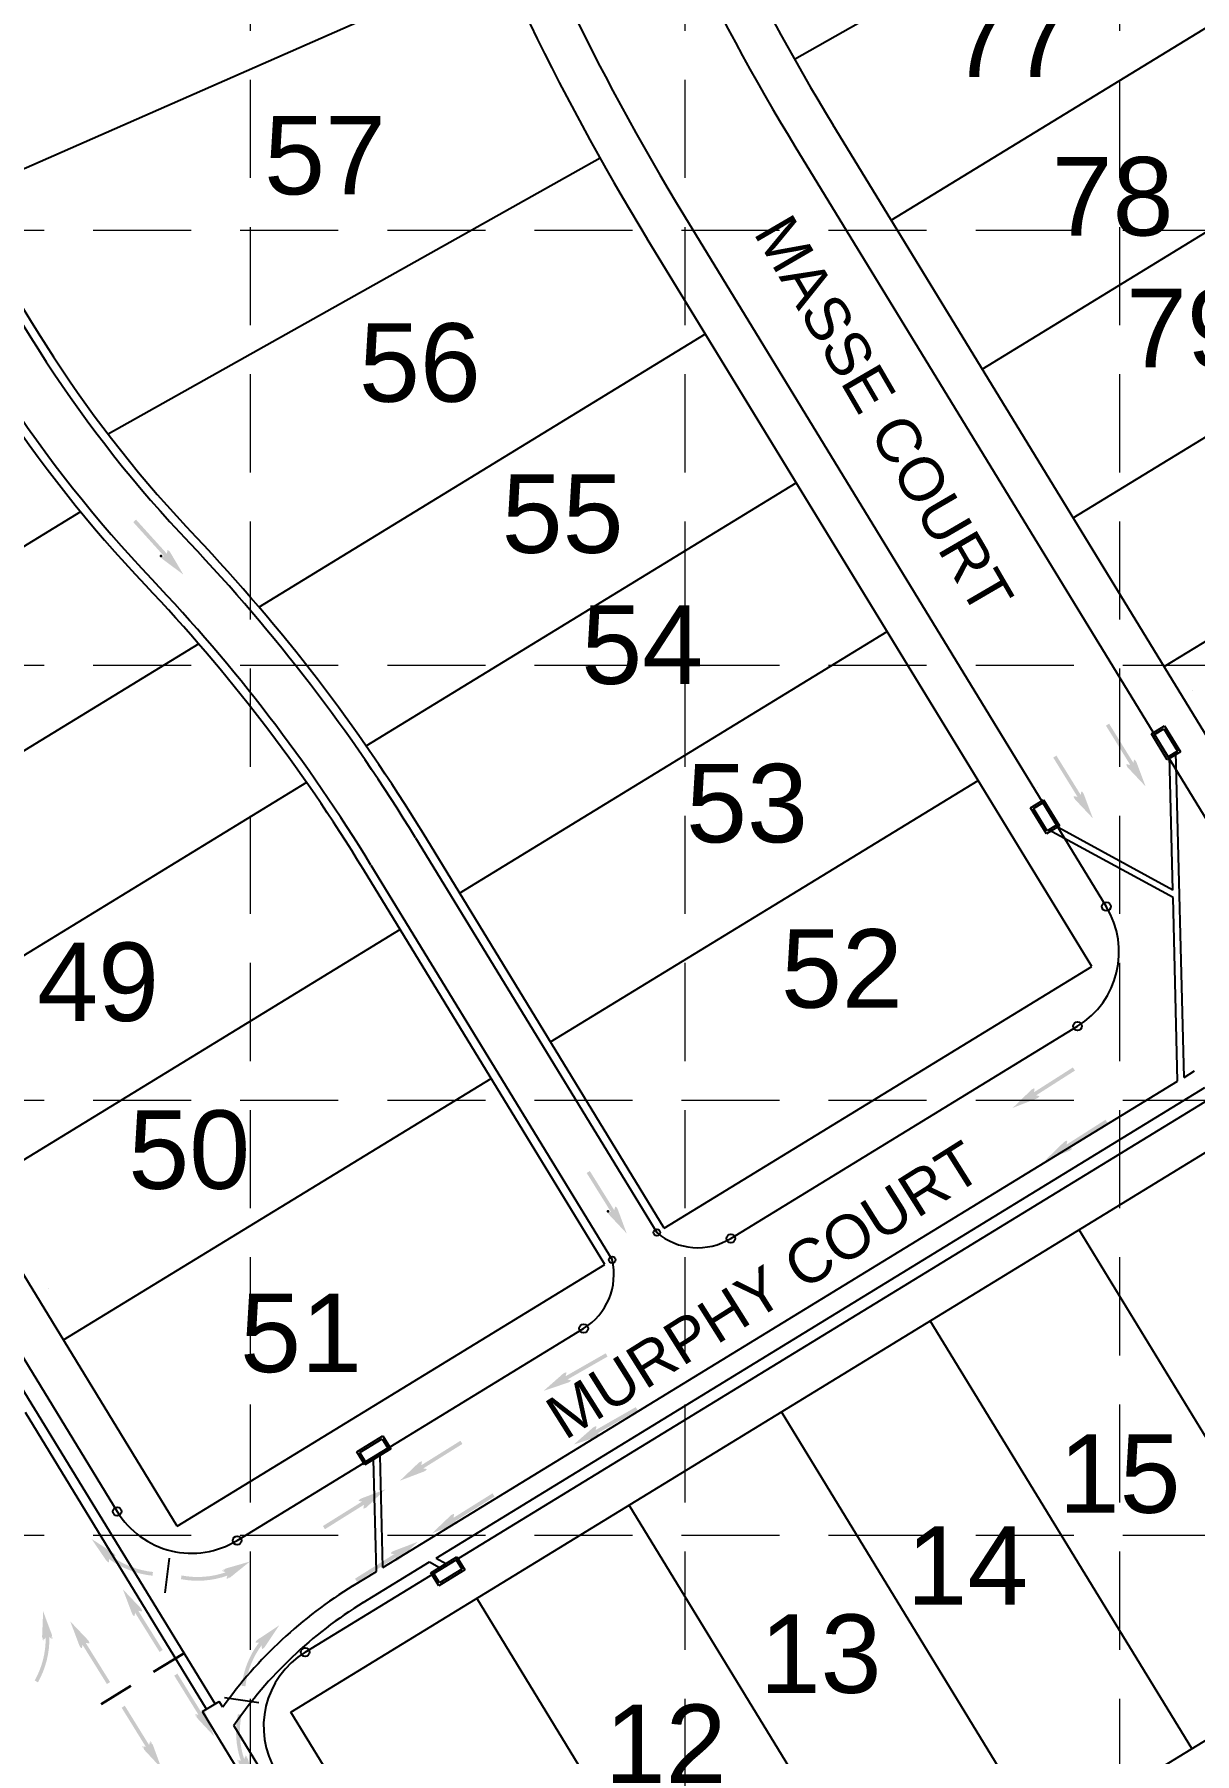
# Model space of a CAD drawing. Header units: inches. Extents: x -5337 to 1057, y 15227 to 19227.
# Drawn here: x -3186.9 to -2920.6, y 16578.2 to 16972.4 of the extents above; entities that cross this region are included whole.
import ezdxf
from ezdxf.enums import TextEntityAlignment as Align

# ---------------------------------------------------------------- set-up
doc = ezdxf.new("R2010")
doc.units = ezdxf.units.IN
doc.header["$LTSCALE"] = 150
doc.header["$MEASUREMENT"] = 0
doc.linetypes.add('HIDDEN', pattern=[0.375, 0.25, -0.125])
for name, color, linetype in [('1 LOT NUMBER', 7, 'Continuous'), ('BASE', 7, 'Continuous'), ('grid', 7, 'HIDDEN'), ('LOT NUM', 7, 'Continuous'), ('LOTLINE', 7, 'Continuous'), ('PAVING', 7, 'Continuous'), ('ROW', 7, 'Continuous'), ('STORM', 7, 'Continuous'), ('STORM INLET', 7, 'Continuous')]:
    doc.layers.add(name, color=color, linetype=linetype)
doc.styles.get("Standard").update_dxf_attribs({"font": 'ARIAL.TTF', "height": 25})

msp = doc.modelspace()

# ---------------------------------------------------------------- hatches: boundary and pattern name
at = {"layer": 'PAVING', "linetype": 'Continuous', "lineweight": 30}
h = msp.add_hatch(color=256, dxfattribs=at)
edge = h.paths.add_edge_path()
edge.add_line((-3156.375590697926, 16854.10231907517), (-3156.458728465363, 16853.28816902044))
edge.add_line((-3156.458728465363, 16853.28816902044), (-3163.560955975974, 16861.13532252967))
edge.add_line((-3163.560955975974, 16861.13532252968), (-3164.195956918664, 16860.55515861941))
edge.add_line((-3164.195956918662, 16860.55515861941), (-3157.096306629606, 16852.71104121443))
edge.add_line((-3157.096306629606, 16852.71104121442), (-3157.82659419105, 16852.77288268597))
edge.add_line((-3157.826594191049, 16852.77288268597), (-3157.828311903901, 16852.77260703723))
edge.add_ellipse((-3157.504352376538, 16852.3442196487), major_axis=(-0.3757765275069594, 0.4152011577233513), ratio=0.2857142857142858, start_angle=342.8173277777778, end_angle=484.7269333333335)
edge.add_line((-3157.387783580129, 16852.01945316947), (-3157.388320578511, 16852.0204738074))
edge.add_line((-3157.388320578513, 16852.0204738074), (-3152.699670389178, 16848.53296192612))
edge.add_line((-3152.699670389178, 16848.53296192612), (-3155.668512041419, 16853.57164505705))
edge.add_line((-3155.66851204142, 16853.57164505705), (-3155.66700091635, 16853.57133151204))
edge.add_ellipse((-3155.983159367062, 16853.72734681319), major_axis=(-0.3757765275069594, 0.4152011577233513), ratio=0.2857142857142855, start_angle=234.1684722222222, end_angle=374.4967194444445)
edge.add_line((-3156.37666764101, 16854.10245275794), (-3156.375590697924, 16854.10231907518))
edge.add_line((-3156.375590697926, 16854.10231907517), (-3156.375590697926, 16854.10231907517))
at = {"layer": 'PAVING'}
h = msp.add_hatch(color=256, dxfattribs=at)
edge = h.paths.add_edge_path()
edge.add_line((-2934.556288201029, 16806.06641849821), (-2934.698366058383, 16805.34451439623))
edge.add_line((-2934.698366058383, 16805.34451439623), (-2940.267037852804, 16814.34522606843))
edge.add_line((-2940.267037852804, 16814.34522606843), (-2940.999008328597, 16813.89376262299))
edge.add_line((-2940.999008328597, 16813.89376262299), (-2935.430433985948, 16804.8929484659))
edge.add_line((-2935.43043398595, 16804.8929484659), (-2936.235802964973, 16805.04052762306))
edge.add_line((-2936.235802964973, 16805.04052762307), (-2936.237891512468, 16805.04085597079))
edge.add_ellipse((-2935.986683114867, 16804.55872780067), major_axis=(-0.2946490511748302, 0.4762162708704655), ratio=0.2857142857142855, start_angle=345.5032805555555, end_angle=485.8315277777779)
edge.add_line((-2935.924505399507, 16804.21169628645), (-2935.923292118285, 16804.21353022845))
edge.add_line((-2935.923292118285, 16804.21353022844), (-2931.90581206525, 16799.9613857961))
edge.add_line((-2931.905812065252, 16799.96138579611), (-2933.955631477187, 16805.43593469976))
edge.add_line((-2933.955631477187, 16805.43593469976), (-2933.956142670959, 16805.43438493629))
edge.add_ellipse((-2934.235820164935, 16805.63647909676), major_axis=(-0.2946490511748302, 0.4762162708704655), ratio=0.2857142857142858, start_angle=235.2730666666667, end_angle=377.1826722222223)
edge.add_line((-2934.557513622318, 16806.06657077245), (-2934.556288201027, 16806.06641849821))
edge.add_line((-2934.556288201029, 16806.06641849821), (-2934.556288201029, 16806.06641849821))
edge.add_line((-2934.556288201029, 16806.06641849821), (-2934.556288201029, 16806.06641849821))
h = msp.add_hatch(color=256, dxfattribs=at)
edge = h.paths.add_edge_path()
edge.add_line((-2946.650097053991, 16798.74605233537), (-2946.792372331447, 16798.02404323194))
edge.add_line((-2946.792372331447, 16798.02404323195), (-2952.360849222325, 16807.02495987392))
edge.add_line((-2952.360849222325, 16807.02495987392), (-2953.092919666447, 16806.57349391192))
edge.add_line((-2953.092919666449, 16806.57349391193), (-2947.52424787203, 16797.57278223973))
edge.add_line((-2947.52424787203, 16797.57278223973), (-2948.329511849606, 16797.72016397679))
edge.add_line((-2948.329511849604, 16797.72016397679), (-2948.331741861233, 16797.72058203433))
edge.add_ellipse((-2948.08053346363, 16797.23845386421), major_axis=(-0.2946490511748302, 0.4762162708704655), ratio=0.2857142857142855, start_angle=345.5032805555555, end_angle=485.8315277777779)
edge.add_line((-2948.018355748272, 16796.89142234999), (-2948.016901034587, 16796.89316909873))
edge.add_line((-2948.016901034589, 16796.89316909873), (-2943.999623434773, 16792.6411196016))
edge.add_line((-2943.999623434773, 16792.6411196016), (-2946.049545331598, 16798.11576595702))
edge.add_line((-2946.049545331598, 16798.11576595702), (-2946.049993019729, 16798.11411099982))
edge.add_ellipse((-2946.329670513707, 16798.31620516029), major_axis=(-0.2946490511748302, 0.4762162708704655), ratio=0.2857142857142858, start_angle=235.2730666666667, end_angle=377.1826722222223)
edge.add_line((-2946.651363971088, 16798.74629683599), (-2946.650097053993, 16798.74605233537))
edge.add_line((-2946.650097053991, 16798.74605233537), (-2946.650097053991, 16798.74605233537))
edge.add_line((-2946.650097053991, 16798.74605233537), (-2946.650097053991, 16798.74605233537))
h = msp.add_hatch(color=256, dxfattribs=at)
edge = h.paths.add_edge_path()
edge.add_line((-2956.320935093057, 16728.97518335882), (-2957.044801941785, 16729.1078088289))
edge.add_line((-2957.044801941785, 16729.1078088289), (-2948.117670164638, 16734.79396615028))
edge.add_line((-2948.117670164638, 16734.79396615028), (-2948.578689610773, 16735.52009429344))
edge.add_line((-2948.578689610773, 16735.52009429344), (-2957.505616418144, 16729.83374206852))
edge.add_line((-2957.505616418142, 16729.83374206852), (-2957.368686751655, 16730.64094362726))
edge.add_line((-2957.368686751657, 16730.64094362726), (-2957.368360957365, 16730.64315008506))
edge.add_ellipse((-2957.847150904556, 16730.38563616715), major_axis=(0.4723084686591508, 0.3008732464557925), ratio=0.2857142857142857, start_angle=345.5032805555555, end_angle=485.8315277777779)
edge.add_line((-2958.193336552005, 16730.31890957835), (-2958.19160852831, 16730.31753189354))
edge.add_line((-2958.19160852831, 16730.31753189354), (-2962.390542477209, 16726.24467337491))
edge.add_line((-2962.390542477207, 16726.2446733749), (-2956.943310002547, 16728.36632810341))
edge.add_line((-2956.943310002547, 16728.36632810342), (-2956.94492163241, 16728.36676215726))
edge.add_ellipse((-2956.746515190542, 16728.64906772603), major_axis=(0.4723084686591508, 0.3008732464557925), ratio=0.2857142857142859, start_angle=235.2730666666667, end_angle=377.1826722222223)
edge.add_line((-2956.320682259155, 16728.97637773897), (-2956.320935093057, 16728.97518335883))
edge.add_line((-2956.320935093057, 16728.97518335882), (-2956.320935093057, 16728.97518335882))
edge.add_line((-2956.320935093057, 16728.97518335882), (-2956.320935093057, 16728.97518335882))
h = msp.add_hatch(color=256, dxfattribs=at)
edge = h.paths.add_edge_path()
edge.add_line((-2948.842460160558, 16716.97838412887), (-2949.566227040956, 16717.1110121155))
edge.add_line((-2949.566227040956, 16717.1110121155), (-2940.639297717027, 16722.79726437209))
edge.add_line((-2940.639297717027, 16722.79726437209), (-2941.100317163162, 16723.52339251525))
edge.add_line((-2941.10031716316, 16723.52339251525), (-2950.027246487089, 16717.83714025866))
edge.add_line((-2950.02724648709, 16717.83714025866), (-2949.890316820603, 16718.6443418174))
edge.add_line((-2949.890316820603, 16718.6443418174), (-2949.890005290801, 16718.6464078903))
edge.add_ellipse((-2950.368795237993, 16718.38889397238), major_axis=(0.4723084686591508, 0.3008732464557925), ratio=0.2857142857142857, start_angle=345.5032805555555, end_angle=485.8315277777779)
edge.add_line((-2950.714980885441, 16718.32216738359), (-2950.713241113814, 16718.32103005201))
edge.add_line((-2950.713241113814, 16718.32103005201), (-2954.912172546154, 16714.24807156505))
edge.add_line((-2954.912172546154, 16714.24807156505), (-2949.465134975037, 16716.36952132378))
edge.add_line((-2949.465134975037, 16716.36952132378), (-2949.466565965842, 16716.3700199625))
edge.add_ellipse((-2949.268159523976, 16716.65232553127), major_axis=(0.4723084686591508, 0.3008732464557925), ratio=0.2857142857142859, start_angle=235.2730666666667, end_angle=377.1826722222223)
edge.add_line((-2948.842326592587, 16716.97963554421), (-2948.842460160557, 16716.97838412886))
edge.add_line((-2948.842460160558, 16716.97838412887), (-2948.842460160558, 16716.97838412887))
edge.add_line((-2948.842460160558, 16716.97838412887), (-2948.842460160558, 16716.97838412887))
at = {"layer": 'PAVING', "linetype": 'Continuous', "lineweight": 30}
h = msp.add_hatch(color=256, dxfattribs=at)
edge = h.paths.add_edge_path()
edge.add_line((-3053.602794135177, 16703.57738487332), (-3053.828869517076, 16702.79074642289))
edge.add_line((-3053.828869517078, 16702.79074642289), (-3059.428070963482, 16711.77238375762))
edge.add_line((-3059.42807096348, 16711.77238375762), (-3060.155766578662, 16711.314025708))
edge.add_line((-3060.155766578664, 16711.31402570801), (-3054.558650061845, 16702.33573696532))
edge.add_line((-3054.558650061845, 16702.33573696532), (-3055.266464440916, 16702.52608468603))
edge.add_line((-3055.266464440916, 16702.52608468603), (-3055.268235023847, 16702.52612188745))
edge.add_ellipse((-3055.025325460098, 16702.04710156026), major_axis=(-0.2962432559410905, 0.4752261917333908), ratio=0.285714285714286, start_angle=342.8173277777778, end_angle=484.7269333333335)
edge.add_line((-3054.968159246135, 16701.70681701122), (-3054.968480588752, 16701.70792450987))
edge.add_line((-3054.968480588752, 16701.70792450987), (-3050.972127003059, 16697.44464489106))
edge.add_line((-3050.97212700306, 16697.44464489107), (-3053.001004784965, 16702.92972413809))
edge.add_line((-3053.001004784965, 16702.92972413808), (-3052.99958217922, 16702.92916053772))
edge.add_ellipse((-3053.283085773763, 16703.13873785528), major_axis=(-0.2962432559410905, 0.4752261917333908), ratio=0.2857142857142858, start_angle=234.1684722222222, end_angle=374.4967194444445)
edge.add_line((-3053.603886027282, 16703.57764607893), (-3053.60279413518, 16703.57738487332))
edge.add_line((-3053.602794135177, 16703.57738487332), (-3053.602794135177, 16703.57738487332))
at = {"layer": 'PAVING'}
h = msp.add_hatch(color=256, dxfattribs=at)
edge = h.paths.add_edge_path()
edge.add_line((-3063.833646388666, 16663.80132227121), (-3064.550281498823, 16663.96854068793))
edge.add_line((-3064.550281498821, 16663.96854068793), (-3055.36030124583, 16669.21897474995))
edge.add_line((-3055.36030124583, 16669.21897474995), (-3055.78584547123, 16669.96640239342))
edge.add_line((-3055.78584547123, 16669.96640239342), (-3064.975720722776, 16664.71577091131))
edge.add_line((-3064.975720722776, 16664.71577091131), (-3064.800189310226, 16665.5154415205))
edge.add_line((-3064.800189310228, 16665.5154415205), (-3064.79976447618, 16665.51770545213))
edge.add_ellipse((-3065.290380414372, 16665.28350632182), major_axis=(0.486226383040363, 0.2778199136769828), ratio=0.2857142857142855, start_angle=345.5032805555555, end_angle=485.8315277777779)
edge.add_line((-3065.639373577013, 16665.23349919651), (-3065.637820921127, 16665.23197225511))
edge.add_line((-3065.637820921127, 16665.2319722551), (-3070.027813514673, 16661.36567105129))
edge.add_line((-3070.027813514673, 16661.3656710513), (-3064.484600176615, 16663.22305749972))
edge.add_line((-3064.484600176616, 16663.22305749972), (-3064.486248338308, 16663.22359334045))
edge.add_ellipse((-3064.274499909396, 16663.49603444085), major_axis=(0.486226383040363, 0.2778199136769828), ratio=0.2857142857142859, start_angle=235.2730666666667, end_angle=377.1826722222223)
edge.add_line((-3063.833424424161, 16663.80249479123), (-3063.833646388666, 16663.80132227121))
edge.add_line((-3063.833646388666, 16663.80132227121), (-3063.833646388666, 16663.80132227121))
edge.add_line((-3063.833646388666, 16663.80132227121), (-3063.833646388666, 16663.80132227121))
h = msp.add_hatch(color=256, dxfattribs=at)
edge = h.paths.add_edge_path()
edge.add_line((-3056.9406585587, 16651.45887944914), (-3057.657096248757, 16651.62620286731))
edge.add_line((-3057.657096248759, 16651.62620286732), (-3048.467215964094, 16656.87663441278))
edge.add_line((-3048.467215964096, 16656.87663441277), (-3048.892760189496, 16657.62406205625))
edge.add_line((-3048.892760189496, 16657.62406205625), (-3058.082840410818, 16652.37362547767))
edge.add_line((-3058.082840410816, 16652.37362547767), (-3057.907206513381, 16653.17319863509))
edge.add_line((-3057.907206513379, 16653.17319863509), (-3057.906778813505, 16653.175324182))
edge.add_ellipse((-3058.397394751701, 16652.94112505168), major_axis=(0.486226383040363, 0.2778199136769828), ratio=0.2857142857142855, start_angle=345.5032805555555, end_angle=485.8315277777779)
edge.add_line((-3058.746387914342, 16652.89111792637), (-3058.74473815595, 16652.88973188626))
edge.add_line((-3058.74473815595, 16652.88973188626), (-3063.134533329398, 16649.02353568389))
edge.add_line((-3063.134533329396, 16649.0235356839), (-3057.591814799869, 16650.88070961287))
edge.add_line((-3057.591814799869, 16650.88070961287), (-3057.593262675633, 16650.88121207032))
edge.add_ellipse((-3057.381514246719, 16651.15365317072), major_axis=(0.486226383040363, 0.2778199136769828), ratio=0.2857142857142859, start_angle=235.2730666666667, end_angle=377.1826722222223)
edge.add_line((-3056.940438761485, 16651.46011352109), (-3056.9406585587, 16651.45887944915))
edge.add_line((-3056.9406585587, 16651.45887944914), (-3056.9406585587, 16651.45887944914))
edge.add_line((-3056.9406585587, 16651.45887944914), (-3056.9406585587, 16651.45887944914))
h = msp.add_hatch(color=256, dxfattribs=at)
edge = h.paths.add_edge_path()
edge.add_line((-3096.919782889996, 16643.43454005248), (-3097.642508693625, 16643.57349624258))
edge.add_line((-3097.642508693625, 16643.57349624258), (-3088.666408753426, 16649.1820613027))
edge.add_line((-3088.666408753425, 16649.1820613027), (-3089.121123339128, 16649.9120493338))
edge.add_line((-3089.121123339128, 16649.91204933381), (-3098.097120794439, 16644.30338682192))
edge.add_line((-3098.097120794439, 16644.30338682191), (-3097.953155596499, 16645.10926501481))
edge.add_line((-3097.953155596499, 16645.10926501481), (-3097.952772592977, 16645.11154469918))
edge.add_ellipse((-3098.433777659307, 16644.85819245898), major_axis=(0.4748998371305641, 0.2967661447897382), ratio=0.2857142857142856, start_angle=345.5032805555555, end_angle=485.8315277777779)
edge.add_line((-3098.780528932768, 16644.7944704494), (-3098.778860258495, 16644.79308553863))
edge.add_line((-3098.778860258493, 16644.79308553863), (-3103.012924569019, 16640.75675451227))
edge.add_line((-3103.012924569019, 16640.75675451227), (-3097.547497079904, 16642.83115216249))
edge.add_line((-3097.547497079904, 16642.83115216249), (-3097.549089771561, 16642.83157031045))
edge.add_ellipse((-3097.348242678301, 16643.11214471317), major_axis=(0.4748998371305641, 0.2967661447897382), ratio=0.2857142857142859, start_angle=235.2730666666667, end_angle=377.1826722222223)
edge.add_line((-3096.91958737522, 16643.43574965931), (-3096.919782889996, 16643.43454005248))
edge.add_line((-3096.919782889996, 16643.43454005248), (-3096.919782889996, 16643.43454005248))
edge.add_line((-3096.919782889996, 16643.43454005248), (-3096.919782889996, 16643.43454005248))
h = msp.add_hatch(color=256, dxfattribs=at)
edge = h.paths.add_edge_path()
edge.add_line((-3112.424604866737, 16636.10753164456), (-3111.702078999768, 16635.96857042134))
edge.add_line((-3111.702078999768, 16635.96857042134), (-3120.678084004754, 16630.36020781444))
edge.add_line((-3120.67808400475, 16630.36020781444), (-3120.223364385931, 16629.63001984668))
edge.add_line((-3120.223364385931, 16629.63001984668), (-3111.247461865833, 16635.23847990535))
edge.add_line((-3111.247461865834, 16635.23847990535), (-3111.391327095445, 16634.43260422902))
edge.add_line((-3111.391327095445, 16634.43260422902), (-3111.391699909447, 16634.4305047102))
edge.add_ellipse((-3110.910689291377, 16634.68384640979), major_axis=(-0.4749063402247154, -0.2967557379636786), ratio=0.2857142857142855, start_angle=345.5032805555555, end_angle=485.8315277777779)
edge.add_line((-3110.563936621622, 16634.74756082079), (-3110.565622433449, 16634.7487837052))
edge.add_line((-3110.565622433451, 16634.7487837052), (-3106.331555606366, 16638.78501476322))
edge.add_line((-3106.331555606364, 16638.78501476323), (-3111.796790708497, 16636.71092205112))
edge.add_line((-3111.796790708499, 16636.71092205112), (-3111.79533280479, 16636.71048792187))
edge.add_ellipse((-3111.99618604639, 16636.42991792049), major_axis=(-0.4749063402247154, -0.2967557379636786), ratio=0.2857142857142858, start_angle=235.2730666666667, end_angle=377.1826722222223)
edge.add_line((-3112.424848440713, 16636.10632236781), (-3112.424604866736, 16636.10753164457))
edge.add_line((-3112.424604866737, 16636.10753164456), (-3112.424604866737, 16636.10753164456))
edge.add_line((-3112.424604866737, 16636.10753164456), (-3112.424604866737, 16636.10753164456))
h = msp.add_hatch(color=256, dxfattribs=at)
edge = h.paths.add_edge_path()
edge.add_line((-3089.545721670318, 16631.37339281109), (-3090.268247537288, 16631.51235403432))
edge.add_line((-3090.268247537286, 16631.51235403431), (-3081.292347533747, 16637.12091406131))
edge.add_line((-3081.292347533747, 16637.12091406131), (-3081.747064636007, 16637.85100206074))
edge.add_line((-3081.747064636009, 16637.85100206074), (-3090.722962122989, 16632.24234206541))
edge.add_line((-3090.722962122989, 16632.24234206542), (-3090.579199378266, 16633.04831519352))
edge.add_line((-3090.579199378266, 16633.04831519352), (-3090.57873266959, 16633.05040205134))
edge.add_ellipse((-3091.059737735925, 16632.79704981115), major_axis=(0.4748998371305641, 0.2967661447897382), ratio=0.2857142857142856, start_angle=345.5032805555555, end_angle=485.8315277777779)
edge.add_line((-3091.406489009381, 16632.73332780156), (-3091.404804071932, 16632.7321382339))
edge.add_line((-3091.404804071934, 16632.7321382339), (-3095.63876841413, 16628.6958097241))
edge.add_line((-3095.638768414128, 16628.6958097241), (-3090.173535828555, 16630.77000240454))
edge.add_line((-3090.173535828555, 16630.77000240454), (-3090.175049848171, 16630.77042766261))
edge.add_ellipse((-3089.974202754911, 16631.05100206533), major_axis=(0.4748998371305641, 0.2967661447897382), ratio=0.2857142857142859, start_angle=235.2730666666667, end_angle=377.1826722222223)
edge.add_line((-3089.545547451828, 16631.37460701147), (-3089.545721670316, 16631.37339281109))
edge.add_line((-3089.545721670318, 16631.37339281109), (-3089.545721670318, 16631.37339281109))
edge.add_line((-3089.545721670318, 16631.37339281109), (-3089.545721670318, 16631.37339281109))
at = {"layer": 'PAVING', "linetype": 'Continuous', "lineweight": 30}
h = msp.add_hatch(color=256, dxfattribs=at)
edge = h.paths.add_edge_path()
edge.add_line((-3168.855933753657, 16624.22053957651), (-3173.766945632262, 16627.39775732452))
edge.add_line((-3173.766945632262, 16627.39775732452), (-3170.477643426289, 16622.57130598551))
edge.add_line((-3170.477643426291, 16622.57130598551), (-3170.478370059402, 16622.57039002629))
edge.add_ellipse((-3170.158692619414, 16622.44051360543), major_axis=(0.3993344244278839, -0.3925965072015421), ratio=0.2857142857142861, start_angle=235.2730666666667, end_angle=377.1826722222223)
edge.add_line((-3169.744044097901, 16622.0991455729), (-3169.741876719669, 16622.10107306087))
edge.add_line((-3169.741876719669, 16622.10107306086), (-3169.771879154938, 16622.83194950314))
edge.add_line((-3169.771879154938, 16622.83194950314), (-3169.774032571344, 16622.82097724216))
edge.add_arc((-3157.68729416036, 16639.29203229593), 20.43, 233.7281496307836, 264.136419075228)
edge.add_line((-3159.774428576893, 16618.96892307697), (-3159.686570625641, 16619.82442347128))
edge.add_arc((-3157.68729416036, 16639.29203229593), 19.57000000000002, 234.0606135196725, 264.136419075228, ccw=False)
edge.add_line((-3169.173495864925, 16623.44740953609), (-3169.171983408291, 16623.4476412224))
edge.add_line((-3169.171983408289, 16623.44764122239), (-3168.35811086286, 16623.49473771692))
edge.add_line((-3168.358110862862, 16623.49473771692), (-3168.355405263368, 16623.49465368648))
edge.add_ellipse((-3168.713946653363, 16623.9033116157), major_axis=(0.3993344244278839, -0.3925965072015421), ratio=0.2857142857142859, start_angle=345.5032805555555, end_angle=485.8315277777779)
edge.add_line((-3168.856777318437, 16624.22564111577), (-3168.856796739008, 16624.22175736023))
at = {"layer": 'PAVING'}
h = msp.add_hatch(color=256, dxfattribs=at)
edge = h.paths.add_edge_path()
edge.add_line((-3105.05083851893, 16624.04617691685), (-3104.32811523186, 16623.90732069507))
edge.add_line((-3104.32811523186, 16623.90732069506), (-3113.304317656946, 16618.29885308672))
edge.add_line((-3113.304317656946, 16618.29885308672), (-3112.849600554686, 16617.56876508729))
edge.add_line((-3112.849600554684, 16617.56876508729), (-3103.873600582816, 16623.17732763084))
edge.add_line((-3103.873600582816, 16623.17732763084), (-3104.017563264197, 16622.37134946962))
edge.add_line((-3104.017563264197, 16622.37134946963), (-3104.017924039061, 16622.36920062745))
edge.add_ellipse((-3103.536913420989, 16622.62254232704), major_axis=(-0.4749063402247154, -0.2967557379636786), ratio=0.2857142857142855, start_angle=345.5032805555555, end_angle=485.8315277777779)
edge.add_line((-3103.190160751235, 16622.68625673804), (-3103.191861118759, 16622.68762891414))
edge.add_line((-3103.191861118759, 16622.68762891414), (-3098.957691806787, 16626.72376252039))
edge.add_line((-3098.957691806789, 16626.72376252039), (-3104.423124329021, 16624.64956480683))
edge.add_line((-3104.42312432902, 16624.64956480683), (-3104.421556934396, 16624.64918383912))
edge.add_ellipse((-3104.622410175998, 16624.36861383775), major_axis=(-0.4749063402247154, -0.2967557379636786), ratio=0.2857142857142858, start_angle=235.2730666666667, end_angle=377.1826722222223)
edge.add_line((-3105.051072570323, 16624.04501828505), (-3105.05083851893, 16624.04617691684))
edge.add_line((-3105.05083851893, 16624.04617691685), (-3105.05083851893, 16624.04617691685))
edge.add_line((-3105.05083851893, 16624.04617691685), (-3105.05083851893, 16624.04617691685))
at = {"layer": 'PAVING', "linetype": 'Continuous', "lineweight": 30}
h = msp.add_hatch(color=256, dxfattribs=at)
edge = h.paths.add_edge_path()
edge.add_line((-3143.066613251962, 16620.58649200381), (-3137.447500620945, 16622.21041456353))
edge.add_line((-3137.447500620945, 16622.21041456353), (-3141.990351808947, 16618.53922837734))
edge.add_line((-3141.990351808947, 16618.53922837734), (-3141.98989411657, 16618.53835710472))
edge.add_ellipse((-3142.333456286098, 16618.50631672391), major_axis=(-0.4956845783075334, -0.2605701418583543), ratio=0.2857142857142858, start_angle=-17.182672222222322, end_angle=124.7269333333333, ccw=False)
edge.add_line((-3142.829010890156, 16618.29921490252), (-3142.830445658172, 16618.30191176499))
edge.add_line((-3142.830445658168, 16618.30191176498), (-3142.590555473946, 16618.99276753829))
edge.add_line((-3142.590555473946, 16618.99276753829), (-3142.591876796707, 16618.98164268695))
edge.add_arc((-3149.407924412333, 16638.24109218328), 20.43, 259.080941507265, 289.4892109517094, ccw=False)
edge.add_line((-3153.277816700163, 16618.18096176509), (-3153.114913861113, 16619.02539211609))
edge.add_arc((-3149.407924412333, 16638.24109218328), 19.57000000000001, 259.080941507265, 289.1567470628206)
edge.add_line((-3142.98595772539, 16619.75479336843), (-3142.987076427975, 16619.7555304261))
edge.add_line((-3142.987076427973, 16619.7555304261), (-3143.752860718356, 16620.03534763537))
edge.add_line((-3143.752860718358, 16620.03534763537), (-3143.755562065493, 16620.03624214115))
edge.add_ellipse((-3143.294295422185, 16620.32396825262), major_axis=(-0.4956845783075334, -0.2605701418583543), ratio=0.2857142857142856, start_angle=-125.83152777777792, end_angle=14.496719444444523, ccw=False)
edge.add_line((-3143.064478359916, 16620.59132761326), (-3143.065581175815, 16620.58760365843))
h = msp.add_hatch(color=256, dxfattribs=at)
edge = h.paths.add_edge_path()
edge.add_line((-3163.910944689987, 16609.74835452292), (-3163.771156620167, 16610.47082581209))
edge.add_line((-3163.771156620167, 16610.47082581209), (-3158.173076256553, 16601.48848776627))
edge.add_line((-3158.173076256551, 16601.48848776627), (-3157.442549072179, 16601.94224737314))
edge.add_line((-3157.442549072181, 16601.94224737313), (-3163.040629435794, 16610.92458541895))
edge.add_line((-3163.040629435794, 16610.92458541896), (-3162.234986035581, 16610.77992059396))
edge.add_line((-3162.234986035579, 16610.77992059395), (-3162.232759159084, 16610.7794758096))
edge.add_ellipse((-3162.485549289206, 16611.26077665172), major_axis=(0.2962111469472435, -0.4752463390243092), ratio=0.2857142857142856, start_angle=345.5032805555555, end_angle=485.8315277777779)
edge.add_line((-3162.548866137013, 16611.60760220874), (-3162.550268390351, 16611.60596024899))
edge.add_line((-3162.550268390347, 16611.60596024899), (-3166.581705361841, 16615.84479512785))
edge.add_line((-3166.581705361845, 16615.84479512785), (-3164.513451928193, 16610.37706611291))
edge.add_line((-3164.513451928191, 16610.3770661129), (-3164.513204020779, 16610.37845689289))
edge.add_ellipse((-3164.23286441522, 16610.17728208371), major_axis=(0.2962111469472435, -0.4752463390243092), ratio=0.2857142857142858, start_angle=235.2730666666667, end_angle=377.1826722222223)
edge.add_line((-3163.909760449467, 16609.74824889904), (-3163.910944689986, 16609.74835452292))
edge.add_line((-3163.910944689987, 16609.74835452292), (-3163.910944689987, 16609.74835452292))
edge.add_line((-3163.910944689987, 16609.74835452292), (-3163.910944689987, 16609.74835452292))
h = msp.add_hatch(color=256, dxfattribs=at)
edge = h.paths.add_edge_path()
edge.add_line((-3185.115818895036, 16604.9575493951), (-3184.876820080719, 16610.80191487107))
edge.add_line((-3184.876820080719, 16610.80191487107), (-3182.833074265314, 16605.3302140238))
edge.add_line((-3182.833074265314, 16605.3302140238), (-3182.832018237668, 16605.33038910529))
edge.add_ellipse((-3182.910416326478, 16604.99436040116), major_axis=(0.09020202085782784, -0.5526876110726234), ratio=0.2857142857142861, start_angle=-17.182672222222322, end_angle=124.7269333333333, ccw=False)
edge.add_line((-3182.870890080863, 16604.45872693886), (-3182.873637763179, 16604.4580169918))
edge.add_line((-3182.873637763179, 16604.4580169918), (-3183.453254113923, 16604.90437196931))
edge.add_line((-3183.453254113923, 16604.90437196931), (-3183.443112252511, 16604.89975077248))
edge.add_arc((-3203.869819967373, 16604.53299208961), 20.43, 330.62035774523133, 361.02862718967583, ccw=False)
edge.add_line((-3186.067359250756, 16594.51015360907), (-3186.816753124924, 16594.93206446179))
edge.add_arc((-3203.869819967373, 16604.53299208961), 19.57000000000001, 330.6203577452314, 360.6961633007869)
edge.add_line((-3184.301264517022, 16604.77076842665), (-3184.302235506635, 16604.76976422497))
edge.add_line((-3184.302235506633, 16604.76976422498), (-3184.810448581247, 16604.13207278643))
edge.add_line((-3184.810448581249, 16604.13207278643), (-3184.811927339862, 16604.12988796811))
edge.add_ellipse((-3184.938786446235, 16604.65852773069), major_axis=(0.09020202085782784, -0.5526876110726234), ratio=0.2857142857142858, start_angle=-125.83152777777792, end_angle=14.496719444444523, ccw=False)
edge.add_line((-3185.119615878169, 16604.96117871936), (-3185.116432758536, 16604.95895346255))
h = msp.add_hatch(color=256, dxfattribs=at)
edge = h.paths.add_edge_path()
edge.add_line((-3175.980751687162, 16602.38847986835), (-3175.840963617342, 16603.11095115752))
edge.add_line((-3175.840963617342, 16603.11095115753), (-3170.242883253728, 16594.1286131117))
edge.add_line((-3170.24288325373, 16594.1286131117), (-3169.512356069357, 16594.58237271857))
edge.add_line((-3169.512356069356, 16594.58237271856), (-3175.110436432969, 16603.56471076439))
edge.add_line((-3175.110436432971, 16603.56471076439), (-3174.304793032758, 16603.42004593939))
edge.add_line((-3174.304793032756, 16603.42004593938), (-3174.302566156261, 16603.41960115503))
edge.add_ellipse((-3174.555356286381, 16603.90090199715), major_axis=(0.2962111469472435, -0.4752463390243092), ratio=0.2857142857142856, start_angle=345.5032805555555, end_angle=485.8315277777779)
edge.add_line((-3174.61867313419, 16604.24772755418), (-3174.620075387527, 16604.24608559442))
edge.add_line((-3174.620075387526, 16604.24608559442), (-3178.65151235902, 16608.48492047328))
edge.add_line((-3178.651512359022, 16608.48492047328), (-3176.58325892537, 16603.01719145834))
edge.add_line((-3176.583258925368, 16603.01719145834), (-3176.583011017956, 16603.01858223833))
edge.add_ellipse((-3176.302671412397, 16602.81740742915), major_axis=(0.2962111469472435, -0.4752463390243092), ratio=0.2857142857142858, start_angle=235.2730666666667, end_angle=377.1826722222223)
edge.add_line((-3175.979567446646, 16602.38837424448), (-3175.980751687164, 16602.38847986835))
edge.add_line((-3175.980751687162, 16602.38847986835), (-3175.980751687162, 16602.38847986835))
edge.add_line((-3175.980751687162, 16602.38847986835), (-3175.980751687162, 16602.38847986835))
h = msp.add_hatch(color=256, dxfattribs=at)
edge = h.paths.add_edge_path()
edge.add_line((-3133.953185587006, 16602.71917810369), (-3130.714640047878, 16607.59012064194))
edge.add_line((-3130.714640047878, 16607.59012064194), (-3135.581926623929, 16604.36130995121))
edge.add_line((-3135.581926623929, 16604.36130995121), (-3135.582898303668, 16604.36221405706))
edge.add_ellipse((-3135.716767164316, 16604.04418783412), major_axis=(-0.397565722767137, -0.3943874948329928), ratio=0.2857142857142861, start_angle=235.2730666666667, end_angle=377.1826722222223)
edge.add_line((-3136.063300173037, 16603.63384602063), (-3136.061320274554, 16603.63181469575))
edge.add_line((-3136.061320274552, 16603.63181469575), (-3135.33020979233, 16603.65252007636))
edge.add_line((-3135.330209792328, 16603.65252007636), (-3135.34114960449, 16603.65479422835))
edge.add_arc((-3119.02272136954, 16591.36277242798), 20.43, 143.0107416713867, 173.4190111158312)
edge.add_line((-3139.318104897449, 16593.70420489963), (-3138.463771617573, 16593.60564228545))
edge.add_arc((-3119.02272136954, 16591.36277242798), 19.57000000000002, 143.3432055602756, 173.4190111158312, ccw=False)
edge.add_line((-3134.722285617832, 16603.04646116116), (-3134.722029409133, 16603.04503289831))
edge.add_line((-3134.722029409131, 16603.04503289831), (-3134.685219586325, 16602.23050127404))
edge.add_line((-3134.685219586327, 16602.23050127404), (-3134.685288325034, 16602.22784315633))
edge.add_ellipse((-3134.272173201127, 16602.58123971241), major_axis=(-0.397565722767137, -0.3943874948329928), ratio=0.285714285714286, start_angle=345.5032805555555, end_angle=485.8315277777779)
edge.add_line((-3133.948080610066, 16602.72002335773), (-3133.951963828151, 16602.72009140185))
h = msp.add_hatch(color=256, dxfattribs=at)
edge = h.paths.add_edge_path()
edge.add_line((-3149.935037811489, 16587.24750106079), (-3149.225377001858, 16587.0526939679))
edge.add_line((-3149.225377001856, 16587.0526939679), (-3154.796229610572, 16596.05188727332))
edge.add_line((-3154.796229610574, 16596.05188727332), (-3154.065702426202, 16596.50564688019))
edge.add_line((-3154.0657024262, 16596.50564688018), (-3148.494849817482, 16587.50645357476))
edge.add_line((-3148.494849817484, 16587.50645357476), (-3148.26753672108, 16588.29272105855))
edge.add_line((-3148.26753672108, 16588.29272105855), (-3148.26695395651, 16588.29495860485))
edge.add_ellipse((-3147.947545099807, 16587.85503664272), major_axis=(-0.2947369723085438, 0.4761619929038884), ratio=0.2857142857142855, start_angle=-125.83152777777792, end_angle=14.496719444444523, ccw=False)
edge.add_line((-3147.664706520085, 16587.6445625872), (-3147.66684229812, 16587.64405241811))
edge.add_line((-3147.66684229812, 16587.64405241811), (-3145.653710003584, 16582.15135399193))
edge.add_line((-3145.653710003584, 16582.15135399193), (-3149.638343433011, 16586.42879197859))
edge.add_line((-3149.638343433011, 16586.42879197859), (-3149.637144796097, 16586.42845865426))
edge.add_ellipse((-3149.693233185064, 16586.76892258909), major_axis=(-0.2947369723085438, 0.4761619929038884), ratio=0.2857142857142856, start_angle=-17.182672222222322, end_angle=124.7269333333333, ccw=False)
edge.add_line((-3149.934624707274, 16587.24870981197), (-3149.935037811489, 16587.24750106078))
edge.add_line((-3149.935037811489, 16587.24750106079), (-3149.935037811489, 16587.24750106079))
edge.add_line((-3149.935037811489, 16587.24750106079), (-3149.935037811489, 16587.24750106079))
h = msp.add_hatch(color=256, dxfattribs=at)
edge = h.paths.add_edge_path()
edge.add_line((-3162.004844808664, 16579.88762640622), (-3161.295183999033, 16579.69281931333))
edge.add_line((-3161.295183999033, 16579.69281931333), (-3166.866036607749, 16588.69201261875))
edge.add_line((-3166.866036607751, 16588.69201261875), (-3166.135509423379, 16589.14577222562))
edge.add_line((-3166.135509423377, 16589.14577222562), (-3160.564656814659, 16580.14657892019))
edge.add_line((-3160.56465681466, 16580.14657892019), (-3160.337343718256, 16580.93284640398))
edge.add_line((-3160.337343718256, 16580.93284640398), (-3160.336760953687, 16580.93508395028))
edge.add_ellipse((-3160.017352096984, 16580.49516198815), major_axis=(-0.2947369723085438, 0.4761619929038884), ratio=0.2857142857142855, start_angle=-125.83152777777792, end_angle=14.496719444444523, ccw=False)
edge.add_line((-3159.734513517262, 16580.28468793263), (-3159.736649295297, 16580.28417776354))
edge.add_line((-3159.736649295295, 16580.28417776355), (-3157.723517000759, 16574.79147933736))
edge.add_line((-3157.723517000759, 16574.79147933736), (-3161.708150430186, 16579.06891732402))
edge.add_line((-3161.708150430186, 16579.06891732403), (-3161.706951793272, 16579.06858399969))
edge.add_ellipse((-3161.763040182241, 16579.40904793453), major_axis=(-0.2947369723085438, 0.4761619929038884), ratio=0.2857142857142856, start_angle=-17.182672222222322, end_angle=124.7269333333333, ccw=False)
edge.add_line((-3162.004431704449, 16579.88883515741), (-3162.004844808664, 16579.88762640622))
edge.add_line((-3162.004844808664, 16579.88762640622), (-3162.004844808664, 16579.88762640622))
edge.add_line((-3162.004844808664, 16579.88762640622), (-3162.004844808664, 16579.88762640622))
h = msp.add_hatch(color=256, dxfattribs=at)
edge = h.paths.add_edge_path()
edge.add_line((-3137.909797132213, 16576.9776995414), (-3136.356435099771, 16571.33856057217))
edge.add_line((-3136.356435099771, 16571.33856057217), (-3139.970452179583, 16575.92704477004))
edge.add_line((-3139.970452179585, 16575.92704477004), (-3139.971348409252, 16575.92652843977))
edge.add_ellipse((-3139.999084602081, 16576.27046488647), major_axis=(-0.254343366987081, 0.4989083269069233), ratio=0.285714285714286, start_angle=-17.182672222222322, end_angle=124.7269333333333, ccw=False)
edge.add_line((-3140.199965461574, 16576.76857378213), (-3140.197504929232, 16576.77010603811))
edge.add_line((-3140.19750492923, 16576.7701060381), (-3139.509571104805, 16576.5217027018))
edge.add_line((-3139.509571104805, 16576.52170270181), (-3139.520560213203, 16576.52291369956))
edge.add_arc((-3120.177275914135, 16583.09728375928), 20.43000218200305, 168.3635330413112, 198.7718024857557, ccw=False)
edge.add_line((-3140.187381788906, 16587.21804226079), (-3139.345057221843, 16587.04457922476))
edge.add_arc((-3120.177275914135, 16583.09728375928), 19.57000209015173, 168.3635330413112, 198.4393385968669)
edge.add_line((-3138.742535841237, 16576.90728330308), (-3138.741961277261, 16576.90844006808))
edge.add_line((-3138.741961277261, 16576.90844006808), (-3138.452292097109, 16577.67082670762))
edge.add_line((-3138.452292097109, 16577.67082670762), (-3138.451473025572, 16577.67330343101))
edge.add_ellipse((-3138.169544874043, 16577.20847032982), major_axis=(-0.254343366987081, 0.4989083269069233), ratio=0.2857142857142858, start_angle=-125.83152777777792, end_angle=14.496719444444523, ccw=False)
edge.add_line((-3137.905083940275, 16576.97532370902), (-3137.908793794159, 16576.97647305879))

# ---------------------------------------------------------------- linework, layer by layer
at = {"layer": 'BASE', "color": 170, "lineweight": 40}
for p, q in [((-2921.024819942324, 16822.05185772814), (-2921.024819942324, 16822.05185772814)), ((-2921.024819942324, 16822.05185772814), (-2921.024819942324, 16822.05185772814)), ((-2956.796973158403, 16799.64388454214), (-2956.796973158403, 16799.64388454214)), ((-2956.796973158403, 16799.64388454214), (-2956.796973158403, 16799.64388454214)), ((-3183.631719619771, 16684.80791369496), (-3183.631719619771, 16684.80791369496)), ((-3183.631719619771, 16684.80791369496), (-3183.631719619771, 16684.80791369496))]:
    msp.add_line(p, q, dxfattribs=at)
at = {"layer": 'grid', "color": 252, "linetype": 'HIDDEN', "lineweight": 0, "ltscale": 0.6}
for p, q in [((-3137.393858640622, 19121.98416579754), (-3137.393858640623, 15630.29360565876)), ((-3037.643858640613, 19121.98416579754), (-3037.643858640614, 15630.29360565876)), ((-2937.893858640604, 19121.98416579754), (-2937.893858640605, 15630.29360565876)), ((-5232.143858640806, 16927.48416579735), (952.3561413597372, 16927.48416579735)), ((-5232.143858640806, 16827.73416579734), (952.3561413597372, 16827.73416579734)), ((-5232.143858640806, 16727.98416579734), (952.3561413597372, 16727.98416579734)), ((-5232.143858640806, 16628.23416579733), (952.3561413597372, 16628.23416579733))]:
    msp.add_line(p, q, dxfattribs=at)
at = {"layer": 'LOTLINE'}
for p, q in [((-2911.565143899094, 17023.78585660539), (-3012.453267965815, 16966.65515442873)), ((-3080.027002178786, 16989.56077615212), (-3203.078200971353, 16935.52380702576)), ((-2990.264956594074, 16929.80386533756), (-2892.150414193478, 16989.79177359558)), ((-2969.399527109719, 16895.67704799924), (-2871.285084677451, 16955.66495374069)), ((-3057.08577198688, 16944.01188014121), (-3169.934737334992, 16880.70422012988)), ((-2948.534200110253, 16861.55032811269), (-2850.419757677986, 16921.53823385414)), ((-3135.354396674056, 16841.0950102647), (-3032.923405807294, 16903.72218033787)), ((-2927.668870594229, 16827.4235082578), (-2829.554328193632, 16887.41141651582)), ((-3110.772969923317, 16809.2403277653), (-3012.057976322938, 16869.59536299955)), ((-3176.280320502499, 16862.95670911723), (-3281.057162104911, 16798.89535012483)), ((-3089.307191724067, 16775.48073485498), (-2991.192649323471, 16835.468643113)), ((-3149.184581015672, 16832.6391875935), (-3249.224015312633, 16771.47436557173)), ((-3124.448386537631, 16800.87912988252), (-3221.9376481038, 16741.27337821296)), ((-3068.44176223971, 16741.35391751665), (-2970.327319807444, 16801.34182325811)), ((-3102.957878672067, 16767.13456406786), (-3201.072321104331, 16707.1466583264)), ((-3180.206991588308, 16673.01983847153), (-3082.09244918771, 16733.00774672953)), ((-2887.183803815264, 16600.1748682185), (-2947.171709556716, 16698.28931065077)), ((-2921.310523701817, 16579.30954121903), (-2981.29842944327, 16677.4239836513)), ((-2955.437341040142, 16558.44411173468), (-3015.425249298154, 16656.55865413527)), ((-2990.417203868865, 16537.05714969015), (-3050.405109610318, 16635.17159212242)), ((-3025.397166665916, 16515.67018512908), (-3085.385072407369, 16613.78462756134))]:
    msp.add_line(p, q, dxfattribs=at)
at = {"layer": 'PAVING'}
for p, q in [((-3012.129178837326, 16946.39389350927), (-2915.335172953093, 16788.08043288758)), ((-3037.724269365546, 16930.74492199346), (-2940.91116649482, 16772.40003200484)), ((-3124.772971512693, 16601.42349321538), (-2679.373816172538, 16873.74396846095)), ((-3099.413899346167, 16788.17691456745), (-3044.066465609241, 16697.6522956651)), ((-3109.651914557166, 16781.91728647711), (-3054.304580788568, 16691.3926650582)), ((-3027.090029406922, 16696.31079275842), (-2947.528104924437, 16744.95552110449)), ((-3218.004472168761, 16715.66975012876), (-3167.873393915503, 16633.67676058474)), ((-3140.377219261718, 16627.04601793187), (-3060.848298473871, 16675.67060934321)), ((-3155.959274322766, 16622.97379671066), (-3156.959844565723, 16615.03650300632)), ((-3135.361500876103, 16589.83925790958), (-3143.285490977292, 16590.93919441514))]:
    msp.add_line(p, q, dxfattribs=at)
at = {"layer": 'PAVING', "linetype": 'Continuous', "lineweight": 30}
for p, q in [((-3152.712643658822, 16601.08956936472), (-3159.529578439811, 16596.90249094001)), ((-3164.782450656001, 16593.72969471016), (-3171.599385436986, 16589.54261628544))]:
    msp.add_line(p, q, dxfattribs=at)
at = {"layer": 'PAVING'}
for centre, radius in [((-2940.911118243313, 16772.4000312059), 1), ((-2947.528061310128, 16744.95548194349), 1), ((-3044.066499162705, 16697.65225449183), 0.75), ((-3027.090053593949, 16696.31081009228), 1), ((-3054.304544755429, 16691.39267640233), 0.75), ((-3060.848323977934, 16675.67072737879), 1), ((-3167.87330676214, 16633.67675131623), 1), ((-3140.377230349923, 16627.04604350034), 1), ((-3124.772951556995, 16601.42352667551), 1)]:
    msp.add_circle(centre, radius, dxfattribs=at)
for centre, radius, start, end in [((-2559.096271604585, 17223.38156638594), 530.999999999999, 187.4513146132478, 211.4419229464642), ((-2559.096271604585, 17223.38156638594), 560.9999999999986, 187.4513146132478, 211.4419229464642), ((-2938.134031306619, 17058.27789068256), 306.000000000001, 182.2749618354072, 223.541842391044), ((-2938.134031306619, 17058.27789068256), 294.0000000000015, 182.2749618354072, 223.541842391044), ((-3444.09433624779, 16577.43678405393), 404.0000000000011, 31.44192016875717, 43.5418396131524), ((-3444.09433624779, 16577.43678405393), 392.000000000001, 31.44192016875717, 43.5418396131524), ((-2957.993639831195, 16761.99871128007), 20, 301.5524535021453, 31.33667850217032), ((-3034.653747626457, 16708.68176529317), 14.5, 229.5220562798603, 301.4419257244442), ((-3068.412019209967, 16688.04168184629), 14.5, 301.441931280015, 13.36202294664589), ((-3150.809916737609, 16644.10942694959), 20, 211.4419062799751, 301.4419423909691), ((-3114.295536635247, 16584.38757127061), 20, 121.5922535022154, 211.441936835434)]:
    msp.add_arc(centre, radius, start, end, dxfattribs=at)
at = {"layer": 'PAVING', "linetype": 'Continuous', "lineweight": 30}
for p in [(-3157.826594191059, 16852.77288268597), (-3055.266464440925, 16702.52608468603)]:
    msp.add_point(p, dxfattribs=at)
at = {"layer": 'ROW'}
for p, q in [((-2901.587185594532, 16784.76505904458), (-3003.597549478991, 16951.61024899293)), ((-2944.245634807752, 16758.68337404489), (-3046.25599869221, 16925.52856399323)), ((-3128.043521620586, 16587.70294256165), (-2665.625728845647, 16870.42859713451)), ((-3042.360077240017, 16698.69546830343), (-3097.707613461831, 16789.22018465756)), ((-3056.010764188015, 16690.34929751632), (-3111.358300409831, 16780.87401387045)), ((-3068.055613362574, 16489.58840016105), (-2605.637820587635, 16772.31405473391)), ((-3042.360077240017, 16698.69546830343), (-2944.245634807752, 16758.68337404489)), ((-3154.125306588612, 16630.36138925831), (-3209.472742842096, 16720.88610812899)), ((-3154.125306588612, 16630.36138925831), (-3056.010764188015, 16690.34929751632)), ((-3068.055613362574, 16489.58840016105), (-3128.043521620586, 16587.70294256165))]:
    msp.add_line(p, q, dxfattribs=at)
for centre, radius, start, end in [((-2559.096271604585, 17223.38156638594), 521, 187.4513146132478, 211.4419229464642), ((-2559.096271604585, 17223.38156638594), 571, 187.4513146132478, 211.4419229464642), ((-2938.134031306619, 17058.27789068256), 308, 182.2749618354072, 223.541842391044), ((-2938.134031306619, 17058.27789068256), 292, 182.2749618354072, 223.541842391044), ((-3444.09433624779, 16577.43678405393), 406, 31.44192016875717, 43.5418396131524), ((-3444.09433624779, 16577.43678405393), 390, 31.44192016875717, 43.5418396131524)]:
    msp.add_arc(centre, radius, start, end, dxfattribs=at)
at = {"layer": 'STORM', "color": 5}
for p, q in [((-2925.647075434175, 16776.19042028904), (-2926.421308939996, 16806.94859595642)), ((-2923.065634244027, 16733.24660100448), (-2924.943577029113, 16807.85212186616)), ((-2925.647075434175, 16776.19042028904), (-2952.671641525318, 16790.89905004537)), ((-2925.603490690497, 16774.45891794458), (-2954.149348481898, 16789.99553939292)), ((-2924.543366891055, 16732.34310433747), (-2925.603490690497, 16774.45891794458)), ((-3106.920949675521, 16620.836101825), (-2924.543317271025, 16732.34313467383)), ((-2923.065634243951, 16733.24660100143), (-2920.646847093565, 16734.72546534828)), ((-3094.722059483065, 16623.02014234692), (-2918.299596950334, 16730.88614030732)), ((-3145.441204649624, 16589.55720054921), (-3193.03691548007, 16667.40337123386)), ((-3147.360845164372, 16588.38353948016), (-3188.93363783068, 16656.37879964669)), ((-3108.398729014181, 16619.93257661102), (-3109.045236475433, 16645.61654644961)), ((-3106.920996367153, 16620.83607327804), (-3107.567503222748, 16646.52001905735)), ((-3111.433902784103, 16612.80239779414), (-3096.199797626085, 16622.11664232083)), ((-3096.199792133144, 16622.11664567982), (-3093.917801745527, 16620.87462937722)), ((-3094.722059486116, 16623.02014234685), (-3092.440103975458, 16621.77814502484)), ((-3113.78125597962, 16616.6416598287), (-3108.398729014181, 16619.93257661102)), ((-3148.320702561035, 16587.79668512527), (-3144.481359384623, 16590.14404786113)), ((-3143.666550601158, 16588.81131245231), (-3144.481384847533, 16590.14403182783)), ((-3112.501779901746, 16529.21237377877), (-3148.320664727817, 16587.79670781678)), ((-3108.662517567962, 16531.55972648726), (-3141.105054820579, 16584.62180389764))]:
    msp.add_line(p, q, dxfattribs=at)
for centre, radius, start, end in [((-3060.444175068245, 16529.40509467597), 102.2499999989967, 121.4419238399859, 144.4798025640296), ((-3060.444175064, 16529.40509467368), 97.75000000377044, 121.4419238402898, 145.606262043433)]:
    msp.add_arc(centre, radius, start, end, dxfattribs=at)
at = {"layer": 'STORM INLET', "color": 5}
for p, q in [((-2930.566182611297, 16812.03322154781), (-2927.579879892162, 16813.85885178685)), ((-2926.914634811021, 16806.06112350087), (-2930.566182611297, 16812.03322154781)), ((-2929.878588647911, 16811.86727269571), (-2927.74563132416, 16813.17136282491)), ((-2926.748875829349, 16806.74831255782), (-2929.878588647911, 16811.86727269571)), ((-2927.74563132416, 16813.17136282491), (-2924.616018473929, 16808.05240017045)), ((-2927.579879892162, 16813.85885178685), (-2923.928532028547, 16807.88674870679)), ((-2923.928532028547, 16807.88674870679), (-2926.914634811021, 16806.06112350087)), ((-2924.616018473929, 16808.05240017045), (-2926.748875829349, 16806.74831255782)), ((-2958.294227946706, 16795.08005993449), (-2955.30792774413, 16796.90579014186)), ((-2954.64268266299, 16789.10806185587), (-2958.294227946706, 16795.08005993449)), ((-2957.60663398332, 16794.91411108239), (-2955.473676659571, 16796.21820121159)), ((-2954.476923681317, 16789.79525091282), (-2957.60663398332, 16794.91411108239)), ((-2955.473676659571, 16796.21820121159), (-2952.344066325899, 16791.09933852546)), ((-2955.30792774413, 16796.90579014186), (-2951.656577363958, 16790.93358709347)), ((-2951.656577363958, 16790.93358709347), (-2954.64268266299, 16789.10806185587)), ((-2952.344066325899, 16791.09933852546), (-2954.476923681317, 16789.79525091282)), ((-3112.871608399215, 16647.37935236404), (-3106.899610320599, 16651.03089764775)), ((-3112.184419342262, 16647.21359338237), (-3107.065559172697, 16650.34330368437)), ((-3107.065559172697, 16650.34330368437), (-3105.7614690435, 16648.21034636062)), ((-3106.899610320599, 16651.03089764775), (-3105.07388011323, 16648.04459744518)), ((-3111.04608316162, 16644.39324706501), (-3112.871608399215, 16647.37935236404)), ((-3110.880331729626, 16645.08073602695), (-3112.184419342262, 16647.21359338237)), ((-3105.07388011323, 16648.04459744518), (-3111.04608316162, 16644.39324706501)), ((-3105.7614690435, 16648.21034636062), (-3110.880331729626, 16645.08073602695)), ((-3095.918546754221, 16619.65130451207), (-3089.946448707276, 16623.30285231235)), ((-3095.231357697267, 16619.4855455304), (-3090.112397559373, 16622.61525834896)), ((-3090.112397559373, 16622.61525834896), (-3088.808307430178, 16620.48230102521)), ((-3089.946448707276, 16623.30285231235), (-3088.120818468238, 16620.31654959321)), ((-3094.092921548297, 16616.6652017296), (-3095.918546754221, 16619.65130451207)), ((-3093.92727008463, 16617.35268817498), (-3095.231357697267, 16619.4855455304)), ((-3088.120818468238, 16620.31654959321), (-3094.092921548297, 16616.6652017296)), ((-3088.808307430178, 16620.48230102521), (-3093.92727008463, 16617.35268817498))]:
    msp.add_line(p, q, dxfattribs=at)

# ---------------------------------------------------------------- texts
at = {"layer": '1 LOT NUMBER'}
for s, p in [('77', (-2976.85222926226, 16971.67045389621)), ('57', (-3134.173190634303, 16944.72335546458)), ('78', (-2953.456496910369, 16935.29049953397)), ('79', (-2936.400314420311, 16905.09526541192)), ('56', (-3112.413579651467, 16897.1756404538)), ('55', (-3079.664558078401, 16862.51706208235)), ('54', (-3061.398046866849, 16832.45512880772)), ('53', (-3037.349098190427, 16796.13043051635)), ('52', (-3015.568590146391, 16758.21714247702)), ('49', (-3186.248234287643, 16755.1574434983)), ('50', (-3165.344920939257, 16716.67863803596)), ('51', (-3139.69392414811, 16674.64987823664)), ('15', (-2951.847226547399, 16642.39033856485)), ('14', (-2986.767966596948, 16621.31316248996)), ('13', (-3020.463090802359, 16601.09320123797)), ('12', (-3056.031460379665, 16580.43025837612))]:
    msp.add_text(s, height=18, dxfattribs=at).set_placement(p, align=Align.MIDDLE_LEFT)
at = {"layer": 'LOT NUM'}
for s, height, rotation, p in [('MASSE COURT ', 10, 300.2182340576678, (-3017.715127819192, 16929.44987867842)), ('MURPHY COURT           ', 9.999999999999998, 32.20881915664961, (-3067.82417478982, 16654.12802160354))]:
    msp.add_text(s, height=height, rotation=rotation, dxfattribs=at).set_placement(p, align=Align.MIDDLE_LEFT)

doc.saveas('drawing.dxf')
